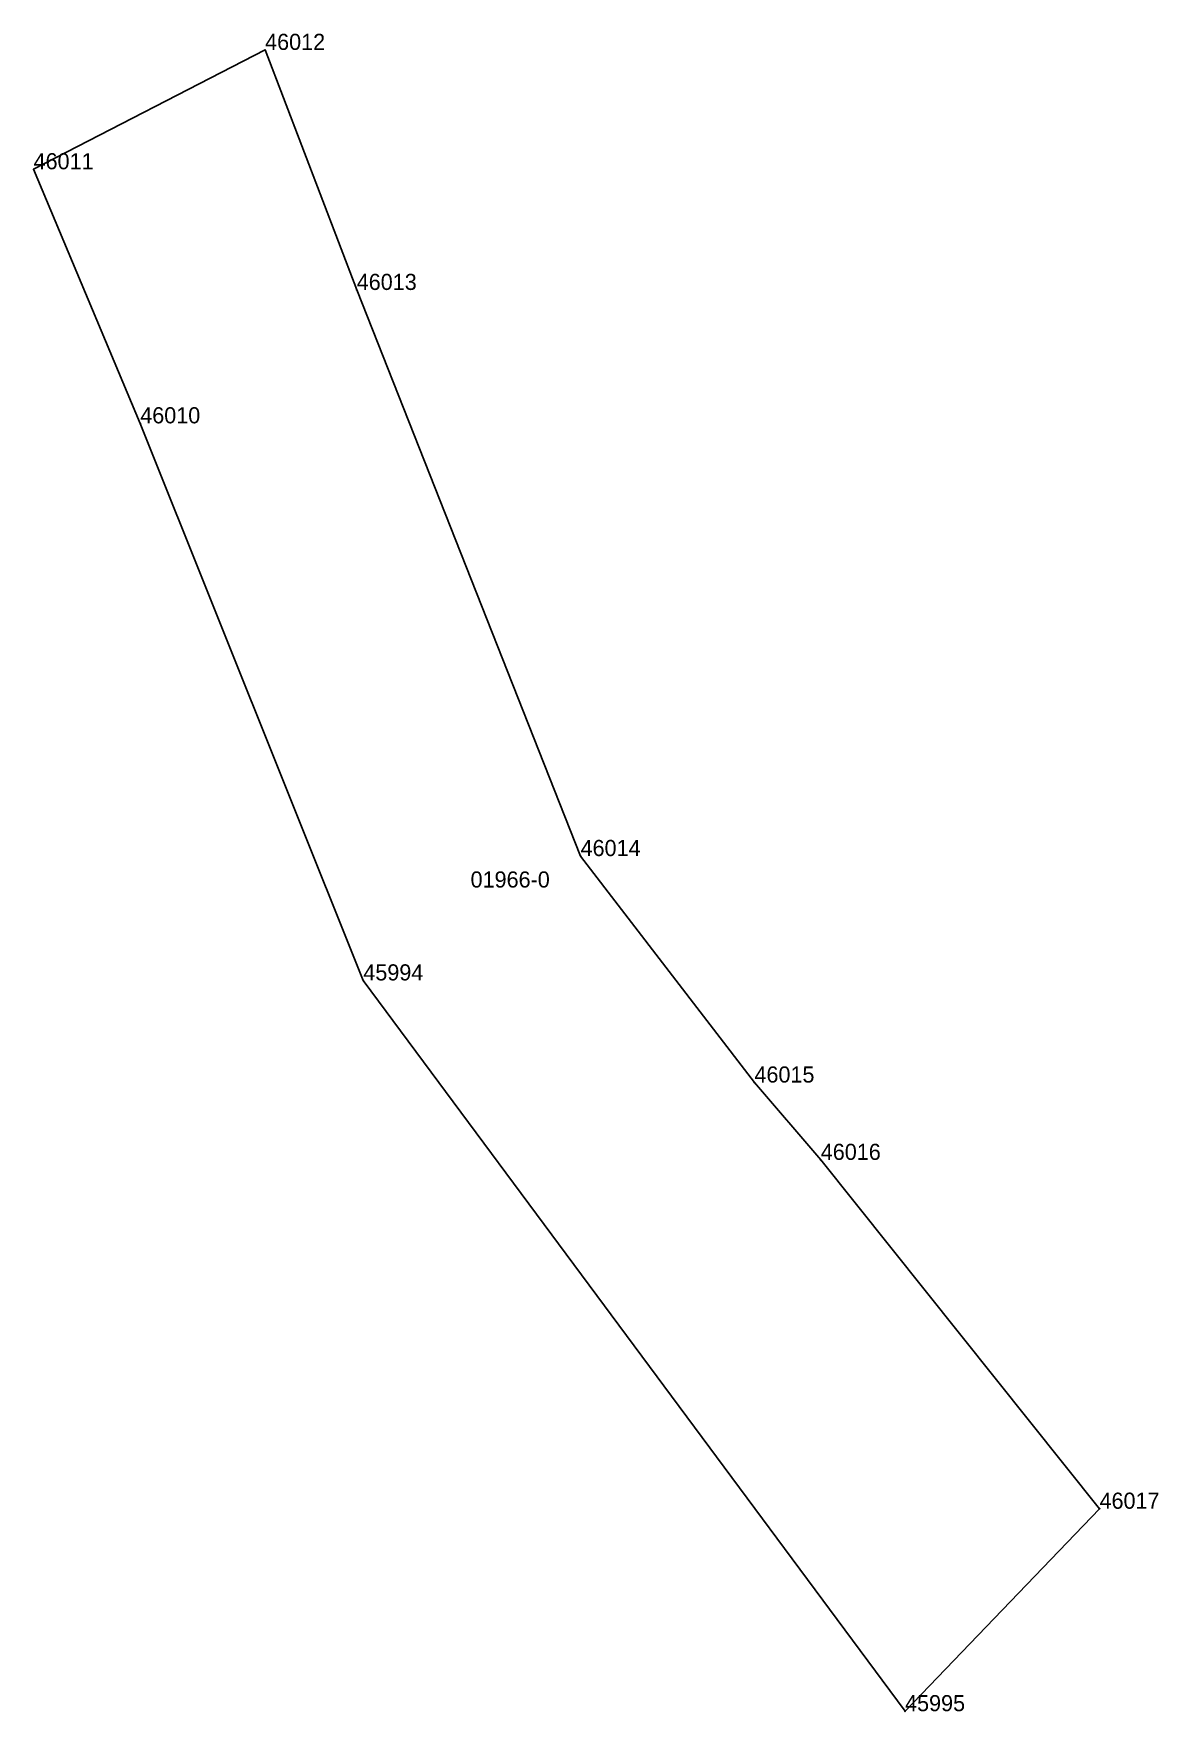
# Model space of a CAD drawing. Extents: x 7509662 to 7509717.8, y 4689296 to 4689379.2.
import ezdxf

# ---------------------------------------------------------------- set-up
doc = ezdxf.new("R2010")
doc.units = 0

msp = doc.modelspace()

# ---------------------------------------------------------------- linework, layer by layer
at = {"layer": 'Parcela Baze'}
msp.add_lwpolyline([(7509705.21, 4689296.009), (7509678.351, 4689332.25), (7509667.291, 4689359.879), (7509662.002, 4689372.478), (7509673.482, 4689378.398), (7509678.023, 4689366.494), (7509689.121, 4689338.419), (7509697.742, 4689327.186), (7509701.03, 4689323.35), (7509714.85, 4689306.049), (7509705.21, 4689296.009)], dxfattribs=at)
at = {"layer": 'Pikat'}
for p in [(7509673.482, 4689378.398), (7509662.002, 4689372.478), (7509678.023, 4689366.494), (7509667.291, 4689359.879), (7509689.121, 4689338.419), (7509678.351, 4689332.25), (7509697.742, 4689327.186), (7509701.03, 4689323.35), (7509714.85, 4689306.049), (7509705.21, 4689296.009)]:
    msp.add_point(p, dxfattribs=at)

# ---------------------------------------------------------------- texts
at = {"layer": 'Nr e Pikave Gjeodezike te Parceles Baze'}
for s, p in [('46012', (7509673.482, 4689378.398)), ('46011', (7509662.002, 4689372.478)), ('46013', (7509678.023, 4689366.494)), ('46010', (7509667.291, 4689359.879)), ('46014', (7509689.121, 4689338.419)), ('45994', (7509678.351, 4689332.25)), ('46015', (7509697.742, 4689327.186)), ('46016', (7509701.03, 4689323.35)), ('46017', (7509714.85, 4689306.049)), ('45995', (7509705.21, 4689296.009))]:
    msp.add_text(s, height=0.8, dxfattribs=at).set_placement(p)
at = {"layer": 'Nr Parceles Baze'}
msp.add_text('01966-0', height=0.8, dxfattribs=at).set_placement((7509683.668, 4689336.858))

doc.saveas('drawing.dxf')
